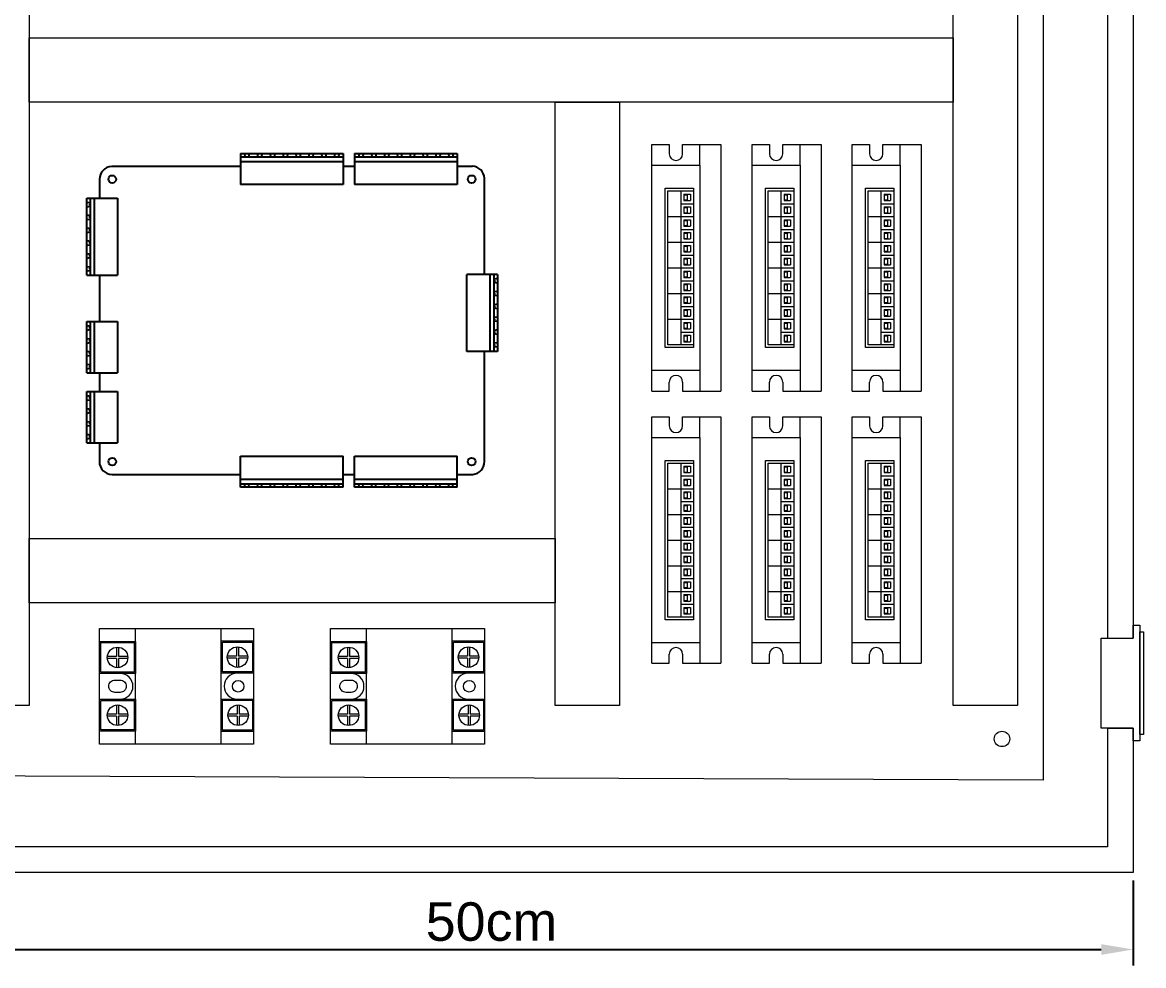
# Model space of a CAD drawing. Header units: millimetres. Extents: x 1937 to 4749, y 83 to 1608.
# Drawn here: x 1985.6 to 2072.9, y 491.2 to 564.7 of the extents above; entities that cross this region are included whole.
import ezdxf

# ---------------------------------------------------------------- set-up
doc = ezdxf.new("R2010")
doc.units = ezdxf.units.MM
doc.layers.get('0').update_dxf_attribs({"lineweight": 0})
for name, color, linetype, lineweight in [('Box Panel', 7, 'Continuous', 0), ('SSR DC', 7, 'Continuous', 0), ('TB6600', 7, 'Continuous', 0)]:
    doc.layers.add(name, color=color, linetype=linetype, lineweight=lineweight)
doc.layers.add('Cable Duct', color=7, linetype='Continuous')
doc.styles.get("Standard").update_dxf_attribs({"font": 'arial.ttf'})
doc.dimstyles.new('ISO-25', dxfattribs={"dimtxt": 3, "dimasz": 2.5, "dimexe": 1.25, "dimexo": 0.625, "dimtad": 1, "dimtxsty": 'Standard', "dimcen": 2.5, "dimadec": 0, "dimazin": 0, "dimtfac": 1, "dimtmove": 0, "dimatfit": 3, "dimfxl": 1, "dimarcsym": 0})

# ---------------------------------------------------------------- blocks, each defined once
blk = doc.blocks.new('*D25')
at = {"color": 0, "lineweight": -2, "transparency": 16777216}
for p, q in [((1972.129, 497.859), (1972.129, 491.234)), ((2072.129, 497.859), (2072.129, 491.234)), ((1974.629, 492.484), (2069.629, 492.484))]:
    blk.add_line(p, q, dxfattribs=at)
at = {"color": 0, "transparency": 16777216}
for points in [[(1974.629, 492.9), (1974.629, 492.067), (1972.129, 492.484)], [(2069.629, 492.9), (2069.629, 492.067), (2072.129, 492.484)]]:
    blk.add_solid(points, dxfattribs=at)
at = {"layer": 'Defpoints', "color": 0, "transparency": 16777216}
for p in [(1972.129, 498.484), (2072.129, 498.484), (2072.129, 492.484)]:
    blk.add_point(p, dxfattribs=at)
at = {"color": 0, "transparency": 16777216, "insert": (2022.129, 494.64), "char_height": 3, "attachment_point": 5}
blk.add_mtext('50cm', dxfattribs=at)
blk = doc.blocks.new('TB6600')
for p, q in [((5.36, 41.97), (12.11, 41.97)), ((17.31, 41.97), (24.06, 41.97)), ((24.06, 41.97), (32.21, 41.97)), ((5.36, -54.03), (12.11, -54.03)), ((17.31, -54.03), (24.06, -54.03)), ((24.06, -54.03), (32.21, -54.03))]:
    blk.add_line(p, q)
for points in [[(12.11, 41.97), (12.11, 38.42)], [(17.31, 38.42), (17.31, 38.42), (17.31, 41.97)], [(12.11, -54.03), (12.11, -50.48)], [(17.31, -50.48), (17.31, -50.48), (17.31, -54.03)]]:
    blk.add_lwpolyline(points)
for centre, start, end in [((14.71, 38.42), 180, 0), ((14.71, -50.48), 0, 180)]:
    blk.add_arc(centre, 2.6, start, end)
at = {"layer": 'TB6600'}
for p, q in [((5.36, -54.03), (5.36, 41.97)), ((24.06, 33.97), (24.06, 41.97)), ((32.21, 41.97), (32.21, -54.03)), ((10.56, 24.97), (21.56, 24.97)), ((10.56, -37.03), (10.56, 24.97)), ((11.56, 23.97), (21.56, 23.97)), ((11.56, -36.03), (11.56, 23.97)), ((16.56, 23.97), (16.56, -36.03)), ((17.81, 22.72), (20.31, 22.72)), ((17.81, 22.72), (17.81, 20.22)), ((17.81, 22.47), (19.06, 22.47)), ((19.06, 22.47), (19.06, 20.47)), ((20.31, 22.72), (20.31, 20.22)), ((21.56, 24.97), (21.56, 23.97)), ((21.56, 23.97), (21.56, -36.03)), ((16.56, 18.97), (21.56, 18.97)), ((17.81, 20.47), (19.06, 20.47)), ((17.81, 20.22), (20.31, 20.22)), ((17.81, 20.22), (20.31, 20.22)), ((17.81, 17.72), (20.31, 17.72)), ((17.81, 17.72), (17.81, 15.22)), ((20.31, 17.72), (20.31, 15.22)), ((11.56, 13.97), (21.56, 13.97)), ((17.81, 17.47), (19.06, 17.47)), ((17.81, 15.47), (19.06, 15.47)), ((17.81, 15.22), (20.31, 15.22)), ((17.81, 15.22), (20.31, 15.22)), ((19.06, 17.47), (19.06, 15.47)), ((16.56, 8.97), (21.56, 8.97)), ((17.81, 12.72), (20.31, 12.72)), ((17.81, 12.72), (17.81, 10.22)), ((17.81, 12.47), (19.06, 12.47)), ((17.81, 10.47), (19.06, 10.47)), ((17.81, 10.22), (20.31, 10.22)), ((17.81, 10.22), (20.31, 10.22)), ((19.06, 12.47), (19.06, 10.47)), ((20.31, 12.72), (20.31, 10.22)), ((17.81, 7.72), (20.31, 7.72)), ((17.81, 7.72), (17.81, 5.22)), ((17.81, 7.47), (19.06, 7.47)), ((17.81, 5.47), (19.06, 5.47)), ((17.81, 5.22), (20.31, 5.22)), ((17.81, 5.22), (20.31, 5.22)), ((19.06, 7.47), (19.06, 5.47)), ((20.31, 7.72), (20.31, 5.22)), ((11.56, 3.97), (21.56, 3.97)), ((17.81, 2.72), (20.31, 2.72)), ((17.81, 2.72), (17.81, 0.22)), ((17.81, 2.47), (19.06, 2.47)), ((17.81, 0.47), (19.06, 0.47)), ((17.81, 0.22), (20.31, 0.22)), ((17.81, 0.22), (20.31, 0.22)), ((19.06, 2.47), (19.06, 0.47)), ((20.31, 2.72), (20.31, 0.22)), ((16.56, -1.03), (21.56, -1.03)), ((17.81, -2.28), (20.31, -2.28)), ((17.81, -2.28), (17.81, -4.78)), ((17.81, -2.53), (19.06, -2.53)), ((19.06, -2.53), (19.06, -4.53)), ((20.31, -2.28), (20.31, -4.78)), ((11.56, -6.03), (21.56, -6.03)), ((17.81, -4.53), (19.06, -4.53)), ((17.81, -4.78), (20.31, -4.78)), ((17.81, -4.78), (20.31, -4.78)), ((17.81, -7.28), (20.31, -7.28)), ((17.81, -7.28), (17.81, -9.78)), ((17.81, -7.53), (19.06, -7.53)), ((19.06, -7.53), (19.06, -9.53)), ((20.31, -7.28), (20.31, -9.78)), ((16.56, -11.03), (21.56, -11.03)), ((17.81, -9.53), (19.06, -9.53)), ((17.81, -9.78), (20.31, -9.78)), ((17.81, -9.78), (20.31, -9.78)), ((17.81, -12.28), (20.31, -12.28)), ((17.81, -12.28), (17.81, -14.78)), ((17.81, -12.53), (19.06, -12.53)), ((19.06, -12.53), (19.06, -14.53)), ((20.31, -12.28), (20.31, -14.78)), ((11.56, -16.03), (21.56, -16.03)), ((17.81, -14.53), (19.06, -14.53)), ((17.81, -14.78), (20.31, -14.78)), ((17.81, -14.78), (20.31, -14.78)), ((17.81, -17.28), (20.31, -17.28)), ((17.81, -17.28), (17.81, -19.78)), ((20.31, -17.28), (20.31, -19.78)), ((16.56, -21.03), (21.56, -21.03)), ((17.81, -17.53), (19.06, -17.53)), ((17.81, -19.53), (19.06, -19.53)), ((17.81, -19.78), (20.31, -19.78)), ((17.81, -19.78), (20.31, -19.78)), ((19.06, -17.53), (19.06, -19.53)), ((11.56, -26.03), (21.56, -26.03)), ((17.81, -22.28), (20.31, -22.28)), ((17.81, -22.28), (17.81, -24.78)), ((17.81, -22.53), (19.06, -22.53)), ((17.81, -24.53), (19.06, -24.53)), ((17.81, -24.78), (20.31, -24.78)), ((17.81, -24.78), (20.31, -24.78)), ((19.06, -22.53), (19.06, -24.53)), ((20.31, -22.28), (20.31, -24.78)), ((17.81, -27.28), (20.31, -27.28)), ((17.81, -27.28), (17.81, -29.78)), ((17.81, -27.53), (19.06, -27.53)), ((17.81, -29.53), (19.06, -29.53)), ((17.81, -29.78), (20.31, -29.78)), ((17.81, -29.78), (20.31, -29.78)), ((19.06, -27.53), (19.06, -29.53)), ((20.31, -27.28), (20.31, -29.78)), ((16.56, -31.03), (21.56, -31.03)), ((17.81, -32.28), (20.31, -32.28)), ((17.81, -32.28), (17.81, -34.78)), ((17.81, -32.53), (19.06, -32.53)), ((17.81, -34.53), (19.06, -34.53)), ((17.81, -34.78), (20.31, -34.78)), ((17.81, -34.78), (20.31, -34.78)), ((19.06, -32.53), (19.06, -34.53)), ((20.31, -32.28), (20.31, -34.78)), ((21.56, -37.03), (10.56, -37.03)), ((21.56, -36.03), (11.56, -36.03)), ((21.56, -36.03), (21.56, -37.03)), ((24.06, -46.03), (24.06, -54.03))]:
    blk.add_line(p, q, dxfattribs=at)
blk.add_lwpolyline([(5.36, 33.97), (24.06, 33.97), (24.06, -46.03), (5.36, -46.03)], close=True, dxfattribs=at)
blk = doc.blocks.new('SSR DC')
at = {"lineweight": 0}
for p, q in [((395.43, -135.13), (395.43, -134.24)), ((395.63, -135.13), (395.63, -134.24)), ((401.06, -135.13), (401.06, -134.24)), ((401.26, -135.13), (401.26, -134.24)), ((395.43, -135.13), (394.54, -135.13)), ((395.43, -135.33), (394.54, -135.33)), ((395.43, -136.23), (395.43, -135.33)), ((396.53, -135.13), (395.63, -135.13)), ((395.63, -136.23), (395.63, -135.33)), ((396.53, -135.33), (395.63, -135.33)), ((401.06, -135.13), (400.16, -135.13)), ((401.06, -135.33), (400.16, -135.33)), ((401.06, -136.23), (401.06, -135.33)), ((402.15, -135.13), (401.26, -135.13)), ((401.26, -136.23), (401.26, -135.33)), ((402.15, -135.33), (401.26, -135.33)), ((392.72, -136.98), (403.97, -136.98)), ((392.72, -145.33), (403.97, -145.33)), ((395.43, -146.88), (395.43, -145.99)), ((395.63, -146.88), (395.63, -145.99)), ((401.09, -146.81), (401.09, -145.91)), ((401.29, -146.81), (401.29, -145.91)), ((395.43, -146.88), (394.54, -146.88)), ((395.43, -147.08), (394.54, -147.08)), ((395.43, -147.98), (395.43, -147.08)), ((396.53, -146.88), (395.63, -146.88)), ((395.63, -147.98), (395.63, -147.08)), ((396.53, -147.08), (395.63, -147.08)), ((401.09, -146.81), (400.19, -146.81)), ((401.09, -147.01), (400.19, -147.01)), ((401.09, -147.9), (401.09, -147.01)), ((402.18, -146.81), (401.29, -146.81)), ((401.29, -147.9), (401.29, -147.01)), ((402.18, -147.01), (401.29, -147.01))]:
    blk.add_line(p, q, dxfattribs=at)
for points in [[(392.72, -133.48), (403.97, -133.48), (403.97, -148.48), (392.72, -148.48)], [(393.97, -133.48), (397.1, -133.48), (397.1, -136.98), (393.97, -136.98)], [(394.1, -133.61), (396.97, -133.61), (396.97, -136.86), (394.1, -136.86)], [(399.6, -133.48), (402.72, -133.48), (402.72, -136.98), (399.6, -136.98)], [(399.72, -133.61), (402.6, -133.61), (402.6, -136.86), (399.72, -136.86)], [(397.11, -148.48), (393.96, -148.48), (393.96, -145.33), (397.11, -145.33)], [(396.99, -148.36), (394.09, -148.36), (394.09, -145.46), (396.99, -145.46)], [(402.76, -148.48), (399.61, -148.48), (399.61, -145.33), (402.76, -145.33)], [(402.64, -148.36), (399.74, -148.36), (399.74, -145.46), (402.64, -145.46)]]:
    blk.add_lwpolyline(points, close=True, dxfattribs=at)
for points in [[(397.1, -133.48), (397.1, -135.48, 0.414214), (398.35, -136.73), (398.35, -136.73, 0.414214), (399.6, -135.48), (399.6, -133.48)], [(397.75, -135.23), (397.75, -134.98, -0.414214), (398.35, -134.38), (398.35, -134.38, -0.414214), (398.95, -134.98), (398.95, -135.23)], [(398.95, -135.48), (398.95, -135.48, -0.414214), (398.35, -136.08), (398.35, -136.08, -0.414214), (397.75, -135.48)], [(399.61, -148.48), (399.61, -146.86, 0.414214), (398.36, -145.61), (398.36, -145.61, 0.414214), (397.11, -146.86), (397.11, -148.48)]]:
    blk.add_lwpolyline(points, format="xyb", dxfattribs=at)
for points in [[(397.75, -135.48), (397.75, -135.23)], [(398.95, -135.23), (398.95, -135.48)]]:
    blk.add_lwpolyline(points, dxfattribs=at)
for centre, radius in [((395.53, -135.23), 1), ((401.16, -135.23), 1), ((395.53, -146.98), 1), ((401.19, -146.91), 1), ((398.35, -146.98), 0.562)]:
    blk.add_circle(centre, radius, dxfattribs=at)
blk = doc.blocks.new('Main Controller')
at = {"color": 7, "linetype": 'Continuous', "lineweight": 25}
for p, q in [((65, 128.33), (65, 116.33)), ((65, 128.33), (105, 128.33)), ((105, 127.03), (65, 127.03)), ((66.6, 128.33), (66.8, 127.03)), ((67.25, 127.13), (67.22, 127.03)), ((67.25, 127.13), (67.75, 127.13)), ((67.75, 127.13), (67.77, 127.03)), ((68.4, 128.33), (68.2, 127.03)), ((71.6, 128.33), (71.8, 127.03)), ((72.25, 127.13), (72.22, 127.03)), ((72.25, 127.13), (72.75, 127.13)), ((72.75, 127.13), (72.77, 127.03)), ((73.4, 128.33), (73.2, 127.03)), ((76.6, 128.33), (76.8, 127.03)), ((77.25, 127.13), (77.22, 127.03)), ((77.25, 127.13), (77.75, 127.13)), ((77.75, 127.13), (77.77, 127.03)), ((78.4, 128.33), (78.2, 127.03)), ((81.6, 128.33), (81.8, 127.03)), ((82.25, 127.13), (82.22, 127.03)), ((82.25, 127.13), (82.75, 127.13)), ((82.75, 127.13), (82.77, 127.03)), ((83.4, 128.33), (83.2, 127.03)), ((86.6, 128.33), (86.8, 127.03)), ((87.25, 127.13), (87.22, 127.03)), ((87.25, 127.13), (87.75, 127.13)), ((87.75, 127.13), (87.77, 127.03)), ((88.4, 128.33), (88.2, 127.03)), ((91.6, 128.33), (91.8, 127.03)), ((92.25, 127.13), (92.22, 127.03)), ((92.25, 127.13), (92.75, 127.13)), ((92.75, 127.13), (92.77, 127.03)), ((93.4, 128.33), (93.2, 127.03)), ((96.6, 128.33), (96.8, 127.03)), ((97.25, 127.13), (97.22, 127.03)), ((97.25, 127.13), (97.75, 127.13)), ((97.75, 127.13), (97.77, 127.03)), ((98.4, 128.33), (98.2, 127.03)), ((101.6, 128.33), (101.8, 127.03)), ((102.25, 127.13), (102.22, 127.03)), ((102.25, 127.13), (102.75, 127.13)), ((102.75, 127.13), (102.77, 127.03)), ((103.4, 128.33), (103.2, 127.03)), ((105, 128.33), (105, 116.33)), ((109.45, 128.33), (109.45, 116.33)), ((109.45, 128.33), (149.45, 128.33)), ((149.45, 127.03), (109.45, 127.03)), ((111.05, 128.33), (111.25, 127.03)), ((111.7, 127.13), (111.67, 127.03)), ((111.7, 127.13), (112.2, 127.13)), ((112.2, 127.13), (112.22, 127.03)), ((112.85, 128.33), (112.65, 127.03)), ((116.05, 128.33), (116.25, 127.03)), ((116.7, 127.13), (116.67, 127.03)), ((116.7, 127.13), (117.2, 127.13)), ((117.2, 127.13), (117.22, 127.03)), ((117.85, 128.33), (117.65, 127.03)), ((121.05, 128.33), (121.25, 127.03)), ((121.7, 127.13), (121.67, 127.03)), ((121.7, 127.13), (122.2, 127.13)), ((122.2, 127.13), (122.22, 127.03)), ((122.85, 128.33), (122.65, 127.03)), ((126.05, 128.33), (126.25, 127.03)), ((126.7, 127.13), (126.67, 127.03)), ((126.7, 127.13), (127.2, 127.13)), ((127.2, 127.13), (127.22, 127.03)), ((127.85, 128.33), (127.65, 127.03)), ((131.05, 128.33), (131.25, 127.03)), ((131.7, 127.13), (131.67, 127.03)), ((131.7, 127.13), (132.2, 127.13)), ((132.2, 127.13), (132.22, 127.03)), ((132.85, 128.33), (132.65, 127.03)), ((136.05, 128.33), (136.25, 127.03)), ((136.7, 127.13), (136.67, 127.03)), ((136.7, 127.13), (137.2, 127.13)), ((137.2, 127.13), (137.22, 127.03)), ((137.85, 128.33), (137.65, 127.03)), ((141.05, 128.33), (141.25, 127.03)), ((141.7, 127.13), (141.67, 127.03)), ((141.7, 127.13), (142.2, 127.13)), ((142.2, 127.13), (142.22, 127.03)), ((142.85, 128.33), (142.65, 127.03)), ((146.05, 128.33), (146.25, 127.03)), ((146.7, 127.13), (146.67, 127.03)), ((146.7, 127.13), (147.2, 127.13)), ((147.2, 127.13), (147.22, 127.03)), ((147.85, 128.33), (147.65, 127.03)), ((149.45, 128.33), (149.45, 116.33)), ((15.36, 123.39), (14.91, 123.38)), ((65, 123.39), (15.36, 123.39)), ((65, 125.33), (105, 125.33)), ((109.45, 123.39), (105, 123.39)), ((109.45, 125.33), (149.45, 125.33)), ((155.36, 123.39), (149.45, 123.39)), ((10.09, 118.39), (10.09, 111.05)), ((160.09, 118.39), (160.08, 118.82)), ((160.09, 81.31), (160.09, 118.39)), ((105, 116.33), (65, 116.33)), ((149.45, 116.33), (109.45, 116.33)), ((5.15, 111.05), (17.15, 111.05)), ((5.15, 81.05), (5.15, 111.05)), ((5.15, 109.45), (6.45, 109.25)), ((6.45, 111.05), (6.45, 81.05)), ((8.15, 81.05), (8.15, 111.05)), ((17.15, 111.05), (17.15, 81.05)), ((5.15, 107.65), (6.45, 107.85)), ((6.35, 108.8), (6.45, 108.83)), ((6.35, 108.3), (6.35, 108.8)), ((6.35, 108.3), (6.45, 108.28)), ((5.15, 104.45), (6.45, 104.25)), ((5.15, 102.65), (6.45, 102.85)), ((6.35, 103.8), (6.45, 103.83)), ((6.35, 103.3), (6.35, 103.8)), ((6.35, 103.3), (6.45, 103.28)), ((5.15, 99.45), (6.45, 99.25)), ((5.15, 97.65), (6.45, 97.85)), ((6.35, 98.8), (6.45, 98.83)), ((6.35, 98.3), (6.35, 98.8)), ((6.35, 98.3), (6.45, 98.28)), ((5.15, 94.45), (6.45, 94.25)), ((5.15, 92.65), (6.45, 92.85)), ((6.35, 93.8), (6.45, 93.83)), ((6.35, 93.3), (6.35, 93.8)), ((6.35, 93.3), (6.45, 93.28)), ((5.15, 89.45), (6.45, 89.25)), ((5.15, 87.65), (6.45, 87.85)), ((6.35, 88.8), (6.45, 88.83)), ((6.35, 88.3), (6.35, 88.8)), ((6.35, 88.3), (6.45, 88.28)), ((5.15, 84.45), (6.45, 84.25)), ((6.35, 83.8), (6.45, 83.83)), ((6.35, 83.3), (6.35, 83.8)), ((6.35, 83.3), (6.45, 83.28)), ((5.15, 82.65), (6.45, 82.85)), ((5.15, 81.05), (17.15, 81.05)), ((10.09, 81.05), (10.09, 62.99)), ((165.2, 81.31), (153.2, 81.31)), ((153.2, 51.31), (153.2, 81.31)), ((162.2, 81.31), (162.2, 51.31)), ((163.9, 51.31), (163.9, 81.31)), ((165.2, 79.71), (163.9, 79.51)), ((164, 79.06), (163.9, 79.08)), ((164, 79.06), (164, 78.56)), ((165.2, 81.31), (165.2, 51.31)), ((164, 78.56), (163.9, 78.53)), ((165.2, 77.91), (163.9, 78.11)), ((165.2, 74.71), (163.9, 74.51)), ((164, 74.06), (163.9, 74.08)), ((164, 73.56), (163.9, 73.53)), ((165.2, 72.91), (163.9, 73.11)), ((164, 74.06), (164, 73.56)), ((165.2, 69.71), (163.9, 69.51)), ((164, 69.06), (163.9, 69.08)), ((164, 68.56), (163.9, 68.53)), ((165.2, 67.91), (163.9, 68.11)), ((164, 69.06), (164, 68.56)), ((5.17, 62.99), (17.17, 62.99)), ((5.17, 42.99), (5.17, 62.99)), ((5.17, 61.39), (6.47, 61.19)), ((6.47, 62.99), (6.47, 42.99)), ((8.17, 42.99), (8.17, 62.99)), ((17.17, 62.99), (17.17, 42.99)), ((165.2, 64.71), (163.9, 64.51)), ((164, 64.06), (163.9, 64.08)), ((164, 63.56), (163.9, 63.53)), ((165.2, 62.91), (163.9, 63.11)), ((164, 64.06), (164, 63.56)), ((5.17, 59.59), (6.47, 59.79)), ((6.37, 60.74), (6.47, 60.77)), ((6.37, 60.24), (6.37, 60.74)), ((6.37, 60.24), (6.47, 60.22)), ((165.2, 59.71), (163.9, 59.51)), ((164, 59.06), (163.9, 59.08)), ((164, 58.56), (163.9, 58.53)), ((165.2, 57.91), (163.9, 58.11)), ((164, 59.06), (164, 58.56)), ((5.17, 56.39), (6.47, 56.19)), ((5.17, 54.59), (6.47, 54.79)), ((6.37, 55.74), (6.47, 55.77)), ((6.37, 55.24), (6.37, 55.74)), ((6.37, 55.24), (6.47, 55.22)), ((165.2, 54.71), (163.9, 54.51)), ((164, 54.06), (163.9, 54.08)), ((164, 53.56), (163.9, 53.53)), ((165.2, 52.91), (163.9, 53.11)), ((164, 54.06), (164, 53.56)), ((5.17, 51.39), (6.47, 51.19)), ((5.17, 49.59), (6.47, 49.79)), ((6.37, 50.74), (6.47, 50.77)), ((6.37, 50.24), (6.37, 50.74)), ((6.37, 50.24), (6.47, 50.22)), ((165.2, 51.31), (153.2, 51.31)), ((160.09, 8.39), (160.09, 51.31)), ((5.17, 46.39), (6.47, 46.19)), ((5.17, 44.59), (6.47, 44.79)), ((6.37, 45.74), (6.47, 45.77)), ((6.37, 45.24), (6.37, 45.74)), ((6.37, 45.24), (6.47, 45.22)), ((5.17, 42.99), (17.17, 42.99)), ((10.09, 42.99), (10.09, 35.69)), ((5.17, 35.69), (17.17, 35.69)), ((5.17, 15.69), (5.17, 35.69)), ((6.47, 35.69), (6.47, 15.69)), ((8.17, 15.69), (8.17, 35.69)), ((17.17, 35.69), (17.17, 15.69)), ((5.17, 34.09), (6.47, 33.89)), ((5.17, 32.29), (6.47, 32.49)), ((6.37, 33.44), (6.47, 33.46)), ((6.37, 32.94), (6.37, 33.44)), ((6.37, 32.94), (6.47, 32.91)), ((5.17, 29.09), (6.47, 28.89)), ((5.17, 27.29), (6.47, 27.49)), ((6.37, 28.44), (6.47, 28.46)), ((6.37, 27.94), (6.37, 28.44)), ((6.37, 27.94), (6.47, 27.91)), ((5.17, 24.09), (6.47, 23.89)), ((5.17, 22.29), (6.47, 22.49)), ((6.37, 23.44), (6.47, 23.46)), ((6.37, 22.94), (6.37, 23.44)), ((6.37, 22.94), (6.47, 22.91)), ((5.17, 19.09), (6.47, 18.89)), ((5.17, 17.29), (6.47, 17.49)), ((6.37, 18.44), (6.47, 18.46)), ((6.37, 17.94), (6.37, 18.44)), ((6.37, 17.94), (6.47, 17.91)), ((5.17, 15.69), (17.17, 15.69)), ((10.09, 15.69), (10.09, 8.39)), ((65.04, -1.53), (65.04, 10.47)), ((65.04, 10.47), (105.04, 10.47)), ((105.04, -1.53), (105.04, 10.47)), ((109.49, -1.53), (109.49, 10.47)), ((109.49, 10.47), (149.49, 10.47)), ((149.49, -1.53), (149.49, 10.47)), ((15.09, 3.39), (65.04, 3.39)), ((105.04, 1.47), (65.04, 1.47)), ((105.04, 3.39), (109.49, 3.39)), ((149.49, 1.47), (109.49, 1.47)), ((149.49, 3.39), (155.09, 3.39)), ((155.09, 3.39), (155.52, 3.41)), ((65.04, -0.23), (105.04, -0.23)), ((105.04, -1.53), (65.04, -1.53)), ((66.64, -1.53), (66.84, -0.23)), ((67.29, -0.33), (67.26, -0.23)), ((67.79, -0.33), (67.29, -0.33)), ((67.79, -0.33), (67.81, -0.23)), ((68.44, -1.53), (68.24, -0.23)), ((71.64, -1.53), (71.84, -0.23)), ((72.29, -0.33), (72.26, -0.23)), ((72.79, -0.33), (72.29, -0.33)), ((72.79, -0.33), (72.81, -0.23)), ((73.44, -1.53), (73.24, -0.23)), ((76.64, -1.53), (76.84, -0.23)), ((77.29, -0.33), (77.26, -0.23)), ((77.79, -0.33), (77.29, -0.33)), ((77.79, -0.33), (77.81, -0.23)), ((78.44, -1.53), (78.24, -0.23)), ((81.64, -1.53), (81.84, -0.23)), ((82.29, -0.33), (82.26, -0.23)), ((82.79, -0.33), (82.29, -0.33)), ((82.79, -0.33), (82.81, -0.23)), ((83.44, -1.53), (83.24, -0.23)), ((86.64, -1.53), (86.84, -0.23)), ((87.29, -0.33), (87.26, -0.23)), ((87.79, -0.33), (87.29, -0.33)), ((87.79, -0.33), (87.81, -0.23)), ((88.44, -1.53), (88.24, -0.23)), ((91.64, -1.53), (91.84, -0.23)), ((92.29, -0.33), (92.26, -0.23)), ((92.79, -0.33), (92.29, -0.33)), ((92.79, -0.33), (92.81, -0.23)), ((93.44, -1.53), (93.24, -0.23)), ((96.64, -1.53), (96.84, -0.23)), ((97.29, -0.33), (97.26, -0.23)), ((97.79, -0.33), (97.29, -0.33)), ((97.79, -0.33), (97.81, -0.23)), ((98.44, -1.53), (98.24, -0.23)), ((101.64, -1.53), (101.84, -0.23)), ((102.29, -0.33), (102.26, -0.23)), ((102.79, -0.33), (102.29, -0.33)), ((102.79, -0.33), (102.81, -0.23)), ((103.44, -1.53), (103.24, -0.23)), ((109.49, -0.23), (149.49, -0.23)), ((149.49, -1.53), (109.49, -1.53)), ((111.09, -1.53), (111.29, -0.23)), ((111.74, -0.33), (111.71, -0.23)), ((112.24, -0.33), (111.74, -0.33)), ((112.24, -0.33), (112.26, -0.23)), ((112.89, -1.53), (112.69, -0.23)), ((116.09, -1.53), (116.29, -0.23)), ((116.74, -0.33), (116.71, -0.23)), ((117.24, -0.33), (116.74, -0.33)), ((117.24, -0.33), (117.26, -0.23)), ((117.89, -1.53), (117.69, -0.23)), ((121.09, -1.53), (121.29, -0.23)), ((121.74, -0.33), (121.71, -0.23)), ((122.24, -0.33), (121.74, -0.33)), ((122.24, -0.33), (122.26, -0.23)), ((122.89, -1.53), (122.69, -0.23)), ((126.09, -1.53), (126.29, -0.23)), ((126.74, -0.33), (126.71, -0.23)), ((127.24, -0.33), (126.74, -0.33)), ((127.24, -0.33), (127.26, -0.23)), ((127.89, -1.53), (127.69, -0.23)), ((131.09, -1.53), (131.29, -0.23)), ((131.74, -0.33), (131.71, -0.23)), ((132.24, -0.33), (131.74, -0.33)), ((132.24, -0.33), (132.26, -0.23)), ((132.89, -1.53), (132.69, -0.23)), ((136.09, -1.53), (136.29, -0.23)), ((136.74, -0.33), (136.71, -0.23)), ((137.24, -0.33), (136.74, -0.33)), ((137.24, -0.33), (137.26, -0.23)), ((137.89, -1.53), (137.69, -0.23)), ((141.09, -1.53), (141.29, -0.23)), ((141.74, -0.33), (141.71, -0.23)), ((142.24, -0.33), (141.74, -0.33)), ((142.24, -0.33), (142.26, -0.23)), ((142.89, -1.53), (142.69, -0.23)), ((146.09, -1.53), (146.29, -0.23)), ((146.74, -0.33), (146.71, -0.23)), ((147.24, -0.33), (146.74, -0.33)), ((147.24, -0.33), (147.26, -0.23)), ((147.89, -1.53), (147.69, -0.23))]:
    blk.add_line(p, q, dxfattribs=at)
for centre in [(15.09, 118.39), (155.09, 118.39), (15.09, 8.39), (155.09, 8.39)]:
    blk.add_circle(centre, 1.5, dxfattribs=at)
for centre, radius, start, end in [((15.22, 118.26), 5.14, 93.4927, 178.4928), ((155.22, 118.53), 4.87, 3.4119, 88.4119), ((15.09, 8.39), 5, 180, 270), ((155.09, 8.39), 5, 275.0014, 0.0014)]:
    blk.add_arc(centre, radius, start, end, dxfattribs=at)

msp = doc.modelspace()

# ---------------------------------------------------------------- linework, layer by layer
for p, q in [((1986.099, 558.484), (1986.099, 541.484)), ((2032.099, 558.484), (2032.099, 511.484)), ((2070.129, 516.734), (2072.129, 516.734)), ((2070.129, 509.734), (2072.129, 509.734))]:
    msp.add_line(p, q)
for points in [[(2072.129, 516.734), (2072.129, 517.734), (2072.629, 517.734), (2072.629, 508.734), (2072.129, 508.734), (2072.129, 509.734), (2069.629, 509.734), (2069.629, 516.734)], [(2072.629, 517.234), (2072.929, 517.234), (2072.929, 509.234), (2072.629, 509.234)]]:
    msp.add_lwpolyline(points, close=True)
msp.add_circle((2061.899, 508.884), 0.6)
at = {"layer": 'Box Panel'}
for points in [[(1972.129, 530.084), (1972.129, 618.484), (2072.129, 618.484), (2072.129, 516.734)], [(1974.129, 530.084), (1974.129, 616.484), (2070.129, 616.484), (2070.129, 516.734)], [(2072.129, 509.734), (2072.129, 498.484), (1972.129, 498.484), (1972.129, 498.484), (1972.129, 506.484)], [(2070.129, 509.734), (2070.129, 500.484), (1974.129, 500.484), (1974.129, 500.484), (1974.129, 506.484)]]:
    msp.add_lwpolyline(points, dxfattribs=at)
msp.add_lwpolyline([(1979.158, 611.622), (2065.099, 611.284), (2065.099, 505.684), (1979.158, 506.022)], close=True, dxfattribs=at)
at = {"layer": 'Cable Duct', "lineweight": 0}
for points in [[(1986.099, 511.484), (1981.099, 511.484), (1981.099, 605.484), (1986.099, 605.484)], [(2063.099, 511.484), (2058.099, 511.484), (2058.099, 605.484), (2063.099, 605.484)], [(2058.099, 563.484), (2058.099, 558.484), (1986.099, 558.484), (1986.099, 563.484)], [(2027.099, 558.484), (2032.099, 558.484), (2032.099, 511.484), (2027.099, 511.484)], [(2027.099, 524.484), (2027.099, 519.484), (1986.099, 519.484), (1986.099, 524.484)]]:
    msp.add_lwpolyline(points, close=True, dxfattribs=at)

# ---------------------------------------------------------------- block references
at = {"xscale": 0.2, "yscale": 0.2, "zscale": 0.2}
msp.add_blockref('Main Controller', (1989.564, 528.804), dxfattribs=at)
at = {"layer": 'SSR DC', "xscale": 0.8, "yscale": 0.8, "zscale": 0.8, "rotation": 90}
for p in [(1884.812, 194.307), (1902.812, 194.307)]:
    msp.add_blockref('SSR DC', p, dxfattribs=at)
at = {"layer": 'TB6600', "xscale": 0.2, "yscale": 0.2, "zscale": 0.2}
for p in [(2033.558, 546.78), (2041.358, 546.78), (2049.158, 546.78), (2033.558, 525.58), (2041.358, 525.58), (2049.158, 525.58)]:
    msp.add_blockref('TB6600', p, dxfattribs=at)

# ---------------------------------------------------------------- dimensions: what is measured, and where the dimension line sits
dim = msp.add_linear_dim(base=(2072.129, 492.484), p1=(1972.129, 498.484), p2=(2072.129, 498.484), text='50cm', dimstyle='ISO-25', override={"dimtxt": 3})
dim.commit()
dim.dimension.update_dxf_attribs({"geometry": '*D25', "text_midpoint": (2022.129, 494.64)})

doc.saveas('drawing.dxf')
